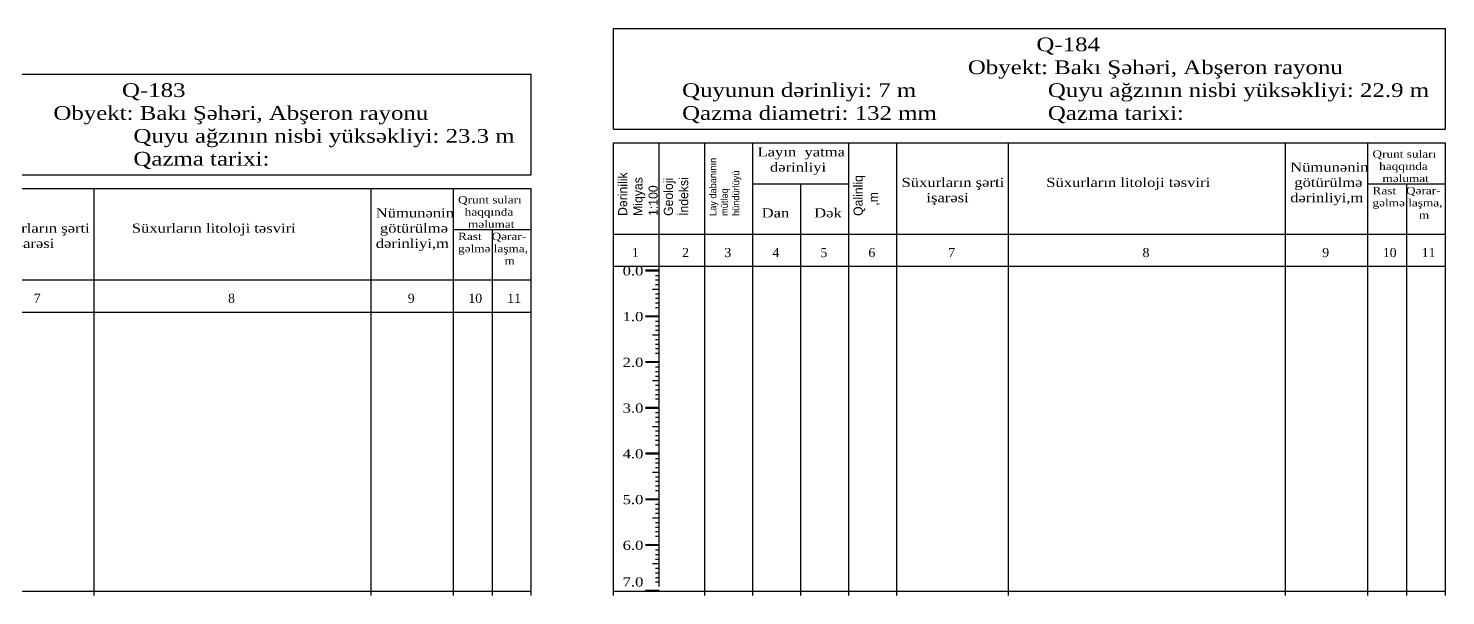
# Model space of a CAD drawing. Header units: metres. Extents: x -12 to 2972, y -44 to 382.
# Drawn here: x 1862 to 2172, y 258 to 382 of the extents above; entities that cross this region are included whole.
import ezdxf

# ---------------------------------------------------------------- set-up
doc = ezdxf.new("R2010")
doc.units = ezdxf.units.M
doc.styles.add('Times New Roman', font='Times New Roman')
doc.styles.add('Times New Roman_Bold', font='Times New Roman', dxfattribs={"width": 1.2})

msp = doc.modelspace()

# ---------------------------------------------------------------- linework, layer by layer
at = {"color": 7}
for p, q in [((1990, 382), (2172, 382)), ((1990, 360), (1990, 382)), ((2172, 360), (2172, 382)), ((1790, 372), (1972, 372)), ((1972, 350), (1972, 372)), ((1990, 360), (2172, 360)), ((1990, 357), (2172, 357)), ((1990, 258), (1990, 357)), ((2000, 330), (2000, 357)), ((2010, 258), (2010, 357)), ((2020.5, 258), (2020.5, 357)), ((2041.5, 258), (2041.5, 357)), ((2052, 258), (2052, 357)), ((2076.4, 258), (2076.4, 357)), ((2137, 258), (2137, 357)), ((2155, 258), (2155, 357)), ((2172, 259), (2172, 357)), ((2172, 258), (2172, 357)), ((1790, 350), (1972, 350)), ((2020.5, 348), (2041.5, 348)), ((2031, 258), (2031, 348)), ((2155, 348), (2172, 348)), ((2163.5, 258), (2163.5, 348)), ((1790, 347), (1972, 347)), ((1876.4, 258), (1876.4, 347)), ((1937, 258), (1937, 347)), ((1955, 258), (1955, 347)), ((1972, 259), (1972, 347)), ((1972, 258), (1972, 347)), ((1955, 338), (1972, 338)), ((1963.5, 258), (1963.5, 338)), ((1990, 337), (2172, 337)), ((1990, 330), (2172, 330)), ((1790, 327), (1972, 327)), ((1790, 320), (1972, 320)), ((1790, 259), (1972, 259)), ((1990, 259), (2172, 259))]:
    msp.add_line(p, q, dxfattribs=at)
for p, q in [((1997, 329.19), (2000, 329.19)), ((1997, 329.18), (2000, 329.18)), ((1997, 329.17), (2000, 329.17)), ((1997, 329.16), (2000, 329.16)), ((1997, 329.15), (2000, 329.15)), ((1997, 329.14), (2000, 329.14)), ((1997, 329.13), (2000, 329.13)), ((1997, 329.12), (2000, 329.12)), ((1997, 329.11), (2000, 329.11)), ((1997, 329.1), (2000, 329.1)), ((1997, 329.09), (2000, 329.09)), ((1997, 329.08), (2000, 329.08)), ((1997, 329.07), (2000, 329.07)), ((1997, 329.06), (2000, 329.06)), ((1997, 329.05), (2000, 329.05)), ((1997, 329.04), (2000, 329.04)), ((1997, 329.03), (2000, 329.03)), ((1997, 329.02), (2000, 329.02)), ((1997, 329.01), (2000, 329.01)), ((1997, 329), (2000, 329)), ((1999.2, 329), (2000, 329)), ((2000, 260), (2000, 330)), ((1999.2, 328), (2000, 328)), ((1999.2, 327), (2000, 327)), ((1999.2, 326), (2000, 326)), ((1998.5, 325), (2000, 325)), ((1999.2, 324), (2000, 324)), ((1999.2, 323), (2000, 323)), ((1999.2, 322), (2000, 322)), ((1999.2, 321), (2000, 321)), ((1997, 319.19), (2000, 319.19)), ((1997, 319.18), (2000, 319.18)), ((1997, 319.17), (2000, 319.17)), ((1997, 319.16), (2000, 319.16)), ((1997, 319.15), (2000, 319.15)), ((1997, 319.14), (2000, 319.14)), ((1997, 319.13), (2000, 319.13)), ((1997, 319.12), (2000, 319.12)), ((1997, 319.11), (2000, 319.11)), ((1997, 319.1), (2000, 319.1)), ((1997, 319.09), (2000, 319.09)), ((1997, 319.08), (2000, 319.08)), ((1997, 319.07), (2000, 319.07)), ((1997, 319.06), (2000, 319.06)), ((1997, 319.05), (2000, 319.05)), ((1997, 319.04), (2000, 319.04)), ((1997, 319.03), (2000, 319.03)), ((1997, 319.02), (2000, 319.02)), ((1997, 319.01), (2000, 319.01)), ((1997, 319), (2000, 319)), ((1999.2, 319), (2000, 319)), ((1999.2, 318), (2000, 318)), ((1999.2, 317), (2000, 317)), ((1998.5, 315), (2000, 315)), ((1999.2, 316), (2000, 316)), ((1999.2, 314), (2000, 314)), ((1999.2, 313), (2000, 313)), ((1999.2, 312), (2000, 312)), ((1999.2, 311), (2000, 311)), ((1997, 309.19), (2000, 309.19)), ((1997, 309.18), (2000, 309.18)), ((1997, 309.17), (2000, 309.17)), ((1997, 309.16), (2000, 309.16)), ((1997, 309.15), (2000, 309.15)), ((1997, 309.14), (2000, 309.14)), ((1997, 309.13), (2000, 309.13)), ((1997, 309.12), (2000, 309.12)), ((1997, 309.11), (2000, 309.11)), ((1997, 309.1), (2000, 309.1)), ((1997, 309.09), (2000, 309.09)), ((1997, 309.08), (2000, 309.08)), ((1997, 309.07), (2000, 309.07)), ((1997, 309.06), (2000, 309.06)), ((1997, 309.05), (2000, 309.05)), ((1997, 309.04), (2000, 309.04)), ((1997, 309.03), (2000, 309.03)), ((1997, 309.02), (2000, 309.02)), ((1997, 309.01), (2000, 309.01)), ((1997, 309), (2000, 309)), ((1999.2, 309), (2000, 309)), ((1999.2, 308), (2000, 308)), ((1999.2, 307), (2000, 307)), ((1998.5, 305), (2000, 305)), ((1999.2, 306), (2000, 306)), ((1999.2, 304), (2000, 304)), ((1999.2, 303), (2000, 303)), ((1999.2, 302), (2000, 302)), ((1999.2, 301), (2000, 301)), ((1997, 299.19), (2000, 299.19)), ((1997, 299.18), (2000, 299.18)), ((1997, 299.17), (2000, 299.17)), ((1997, 299.16), (2000, 299.16)), ((1997, 299.15), (2000, 299.15)), ((1997, 299.14), (2000, 299.14)), ((1997, 299.13), (2000, 299.13)), ((1997, 299.12), (2000, 299.12)), ((1997, 299.11), (2000, 299.11)), ((1997, 299.1), (2000, 299.1)), ((1997, 299.09), (2000, 299.09)), ((1997, 299.08), (2000, 299.08)), ((1997, 299.07), (2000, 299.07)), ((1997, 299.06), (2000, 299.06)), ((1997, 299.05), (2000, 299.05)), ((1997, 299.04), (2000, 299.04)), ((1997, 299.03), (2000, 299.03)), ((1997, 299.02), (2000, 299.02)), ((1997, 299.01), (2000, 299.01)), ((1997, 299), (2000, 299)), ((1999.2, 299), (2000, 299)), ((1999.2, 298), (2000, 298)), ((1998.5, 295), (2000, 295)), ((1999.2, 297), (2000, 297)), ((1999.2, 296), (2000, 296)), ((1999.2, 294), (2000, 294)), ((1999.2, 293), (2000, 293)), ((1999.2, 292), (2000, 292)), ((1997, 289.19), (2000, 289.19)), ((1997, 289.18), (2000, 289.18)), ((1997, 289.17), (2000, 289.17)), ((1997, 289.16), (2000, 289.16)), ((1997, 289.15), (2000, 289.15)), ((1997, 289.14), (2000, 289.14)), ((1997, 289.13), (2000, 289.13)), ((1997, 289.12), (2000, 289.12)), ((1997, 289.11), (2000, 289.11)), ((1997, 289.1), (2000, 289.1)), ((1997, 289.09), (2000, 289.09)), ((1997, 289.08), (2000, 289.08)), ((1997, 289.07), (2000, 289.07)), ((1997, 289.06), (2000, 289.06)), ((1997, 289.05), (2000, 289.05)), ((1997, 289.04), (2000, 289.04)), ((1997, 289.03), (2000, 289.03)), ((1997, 289.02), (2000, 289.02)), ((1997, 289.01), (2000, 289.01)), ((1997, 289), (2000, 289)), ((1999.2, 291), (2000, 291)), ((1999.2, 289), (2000, 289)), ((1999.2, 288), (2000, 288)), ((1999.2, 287), (2000, 287)), ((1999.2, 286), (2000, 286)), ((1998.5, 285), (2000, 285)), ((1999.2, 284), (2000, 284)), ((1999.2, 283), (2000, 283)), ((1997, 279.19), (2000, 279.19)), ((1997, 279.18), (2000, 279.18)), ((1997, 279.17), (2000, 279.17)), ((1997, 279.16), (2000, 279.16)), ((1997, 279.15), (2000, 279.15)), ((1997, 279.14), (2000, 279.14)), ((1997, 279.13), (2000, 279.13)), ((1997, 279.12), (2000, 279.12)), ((1997, 279.11), (2000, 279.11)), ((1997, 279.1), (2000, 279.1)), ((1997, 279.09), (2000, 279.09)), ((1997, 279.08), (2000, 279.08)), ((1997, 279.07), (2000, 279.07)), ((1997, 279.06), (2000, 279.06)), ((1997, 279.05), (2000, 279.05)), ((1997, 279.04), (2000, 279.04)), ((1997, 279.03), (2000, 279.03)), ((1997, 279.02), (2000, 279.02)), ((1997, 279.01), (2000, 279.01)), ((1997, 279), (2000, 279)), ((1999.2, 282), (2000, 282)), ((1999.2, 281), (2000, 281)), ((1999.2, 279), (2000, 279)), ((1999.2, 278), (2000, 278)), ((1999.2, 277), (2000, 277)), ((1999.2, 276), (2000, 276)), ((1998.5, 275), (2000, 275)), ((1999.2, 274), (2000, 274)), ((1999.2, 273), (2000, 273)), ((1999.2, 272), (2000, 272)), ((1999.2, 271), (2000, 271)), ((1997, 269.19), (2000, 269.19)), ((1997, 269.18), (2000, 269.18)), ((1997, 269.17), (2000, 269.17)), ((1997, 269.16), (2000, 269.16)), ((1997, 269.15), (2000, 269.15)), ((1997, 269.14), (2000, 269.14)), ((1997, 269.13), (2000, 269.13)), ((1997, 269.12), (2000, 269.12)), ((1997, 269.11), (2000, 269.11)), ((1997, 269.1), (2000, 269.1)), ((1997, 269.09), (2000, 269.09)), ((1997, 269.08), (2000, 269.08)), ((1997, 269.07), (2000, 269.07)), ((1997, 269.06), (2000, 269.06)), ((1997, 269.05), (2000, 269.05)), ((1997, 269.04), (2000, 269.04)), ((1997, 269.03), (2000, 269.03)), ((1997, 269.02), (2000, 269.02)), ((1997, 269.01), (2000, 269.01)), ((1997, 269), (2000, 269)), ((1999.2, 269), (2000, 269)), ((1999.2, 268), (2000, 268)), ((1999.2, 267), (2000, 267)), ((1998.5, 265), (2000, 265)), ((1999.2, 266), (2000, 266)), ((1999.2, 264), (2000, 264)), ((1999.2, 263), (2000, 263)), ((1999.2, 262), (2000, 262)), ((1999.2, 261), (2000, 261)), ((1997, 259.19), (2000, 259.19)), ((1997, 259.18), (2000, 259.18)), ((1997, 259.17), (2000, 259.17)), ((1997, 259.16), (2000, 259.16)), ((1997, 259.15), (2000, 259.15)), ((1997, 259.14), (2000, 259.14)), ((1997, 259.13), (2000, 259.13)), ((1997, 259.12), (2000, 259.12)), ((1997, 259.11), (2000, 259.11)), ((1997, 259.1), (2000, 259.1)), ((1997, 259.09), (2000, 259.09)), ((1997, 259.08), (2000, 259.08)), ((1997, 259.07), (2000, 259.07)), ((1997, 259.06), (2000, 259.06)), ((1997, 259.05), (2000, 259.05)), ((1997, 259.04), (2000, 259.04)), ((1997, 259.03), (2000, 259.03)), ((1997, 259.02), (2000, 259.02)), ((1997, 259.01), (2000, 259.01)), ((1997, 259), (2000, 259))]:
    msp.add_line(p, q)

# ---------------------------------------------------------------- texts
at = {"attachment_point": 1}
for s, insert, char_height, style in [('Q-184', (2082.5, 380), 3, 'Times New Roman_Bold'), ('Obyekt: Bakı Şəhəri, Abşeron rayonu', (2067.5, 375), 3, 'Times New Roman_Bold'), ('Q-183', (1882.5, 370), 3, 'Times New Roman_Bold'), ('Quyunun dərinliyi: 7 m', (2005, 370), 3, 'Times New Roman_Bold'), ('Quyu ağzının nisbi yüksəkliyi: 22.9 m', (2085, 370), 3, 'Times New Roman_Bold'), ('Obyekt: Bakı Şəhəri, Abşeron rayonu', (1867.5, 365), 3, 'Times New Roman_Bold'), ('Qazma diametri: 132 mm', (2005, 365), 3, 'Times New Roman_Bold'), ('Qazma tarixi:  ', (2085, 365), 3, 'Times New Roman_Bold'), ('Quyu ağzının nisbi yüksəkliyi: 23.3 m', (1885, 360), 3, 'Times New Roman_Bold'), ('Qazma tarixi:  ', (1885, 355), 3, 'Times New Roman_Bold'), ('Layın  yatma\\P   dərinliyi\\P \\P \\P Dan      Dək', (2021.5, 356), 2, 'Times New Roman_Bold'), (' \\PQrunt suları\\P  haqqında\\P   məlumat\\PRast   Qərar-\\Pgəlmə laşma,\\P              m ', (2156, 358), 1.6, 'Times New Roman_Bold'), ('\\PNümunənin\\P götürülmə\\Pdərinliyi,m', (2138, 356), 2, 'Times New Roman_Bold'), ('\\P\\PSüxurların şərti\\P      işarəsi', (2053, 356), 2, 'Times New Roman_Bold'), ('\\P \\P        Süxurların litoloji təsviri', (2077.4, 356), 2, 'Times New Roman_Bold'), (' \\PQrunt suları\\P  haqqında\\P   məlumat\\PRast   Qərar-\\Pgəlmə laşma,\\P              m ', (1956, 348), 1.6, 'Times New Roman_Bold'), ('\\PNümunənin\\P götürülmə\\Pdərinliyi,m', (1938, 346), 2, 'Times New Roman_Bold'), ('\\P\\PSüxurların şərti\\P      işarəsi', (1853, 346), 2, 'Times New Roman_Bold'), ('\\P \\P        Süxurların litoloji təsviri', (1877.4, 346), 2, 'Times New Roman_Bold'), ('1', (1994, 334), 2, 'Times New Roman'), ('2', (2005, 334), 2, 'Times New Roman'), ('3', (2014.25, 334), 2, 'Times New Roman'), ('4', (2024.75, 334), 2, 'Times New Roman'), ('5', (2035.25, 334), 2, 'Times New Roman'), ('6', (2045.75, 334), 2, 'Times New Roman'), ('7', (2063.2, 334), 2, 'Times New Roman'), ('8', (2105.7, 334), 2, 'Times New Roman'), ('9', (2145, 334), 2, 'Times New Roman'), ('10', (2158.25, 334), 2, 'Times New Roman'), ('11', (2166.75, 334), 2, 'Times New Roman'), ('0.0', (1992, 330), 2, 'Times New Roman_Bold'), ('7', (1863.2, 324), 2, 'Times New Roman'), ('8', (1905.7, 324), 2, 'Times New Roman'), ('9', (1945, 324), 2, 'Times New Roman'), ('10', (1958.25, 324), 2, 'Times New Roman'), ('11', (1966.75, 324), 2, 'Times New Roman'), ('1.0', (1992, 320), 2, 'Times New Roman_Bold'), ('2.0', (1992, 310), 2, 'Times New Roman_Bold'), ('3.0', (1992, 300), 2, 'Times New Roman_Bold'), ('4.0', (1992, 290), 2, 'Times New Roman_Bold'), ('5.0', (1992, 280), 2, 'Times New Roman_Bold'), ('6.0', (1992, 270), 2, 'Times New Roman_Bold'), ('7.0', (1992, 262), 2, 'Times New Roman_Bold')]:
    msp.add_mtext(s, dxfattribs=dict(at, insert=insert, char_height=char_height, style=style))
at = {"attachment_point": 1, "rotation": 90}
for s, insert, char_height in [('Lay dabanının\\Pmütləq\\Phündürlüyü', (2011, 341), 1.5), ('Dərinilik\\PMiqyas\\P1:100', (1991, 341), 2), ('Geoloji\\Pİndeksi', (2001, 341), 2), ('Qalinliq\\P   ,m', (2042.5, 341), 2)]:
    msp.add_mtext(s, dxfattribs=dict(at, insert=insert, char_height=char_height))

doc.saveas('drawing.dxf')
